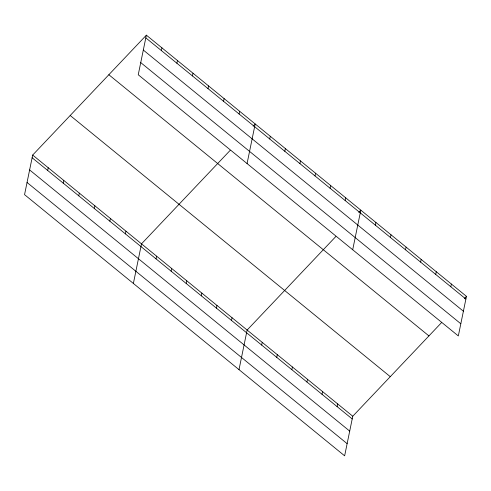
<?xml version="1.0" encoding="UTF-8"?>
<svg xmlns="http://www.w3.org/2000/svg" width="491" height="491" viewBox="0 0 491 491"><rect width="100%" height="100%" fill="white"/><g stroke="black" fill="none" stroke-linecap="round" stroke-linejoin="round"><path stroke-width="0.74" d="M146.367 35.168L138.241 74.767L458.324 335.942L466.45 296.349L146.367 35.168L32.676 155.058L24.55 194.651L344.633 455.832L352.759 416.233L441.44 322.722M47.67 170.451L48.222 167.744M63.216 183.137L63.775 180.424M78.763 195.823L79.321 193.11M94.309 208.509L94.867 205.797M109.855 221.189L110.414 218.483M161.361 50.567L161.913 47.854M125.401 233.876L125.96 231.169M176.907 63.253L177.46 60.54M133.38 283.454L141.506 243.855L230.187 150.344M192.454 75.933L193.006 73.227M156.04 258.874L156.598 256.167M208 88.619L208.552 85.913M171.132 271.192L171.684 268.479M223.546 101.306L224.105 98.599M186.218 283.503L186.776 280.791M201.31 295.815L201.862 293.109M239.092 113.992L239.651 111.285M216.396 308.127L216.954 305.42M247.065 163.571L255.197 123.971L253.111 126.169M231.488 320.439L232.047 317.732M269.731 138.99L270.283 136.283M239.007 369.643L247.133 330.044L335.813 236.533M284.817 151.302L285.375 148.595M261.666 345.063L262.225 342.356M299.909 163.613L300.467 160.907M276.758 357.374L277.311 354.668M315.001 175.931L315.553 173.219M291.844 369.692L292.403 366.98M330.087 188.243L330.646 185.537M306.936 382.004L307.489 379.291M345.179 200.555L345.732 197.848M322.028 394.316L322.581 391.609M352.698 249.753L360.824 210.16L358.737 212.358M337.114 406.628L337.673 403.921M375.357 225.179L375.91 222.472M390.443 237.491L391.002 234.784M405.535 249.802L406.094 247.096M420.627 262.114L421.18 259.408M435.713 274.432L436.272 271.719M450.806 286.744L451.358 284.037M464.363 298.546L466.45 296.349M145.815 37.881L465.891 299.056M143.311 50.051L463.394 311.226M140.739 62.596L460.822 323.772M108.849 74.73L428.931 335.912M70.195 115.495L390.277 376.671M32.676 155.058L352.759 416.233M32.124 157.764L352.207 418.94M29.626 169.935L349.709 431.11M27.048 182.48L347.131 443.655"/></g></svg>
